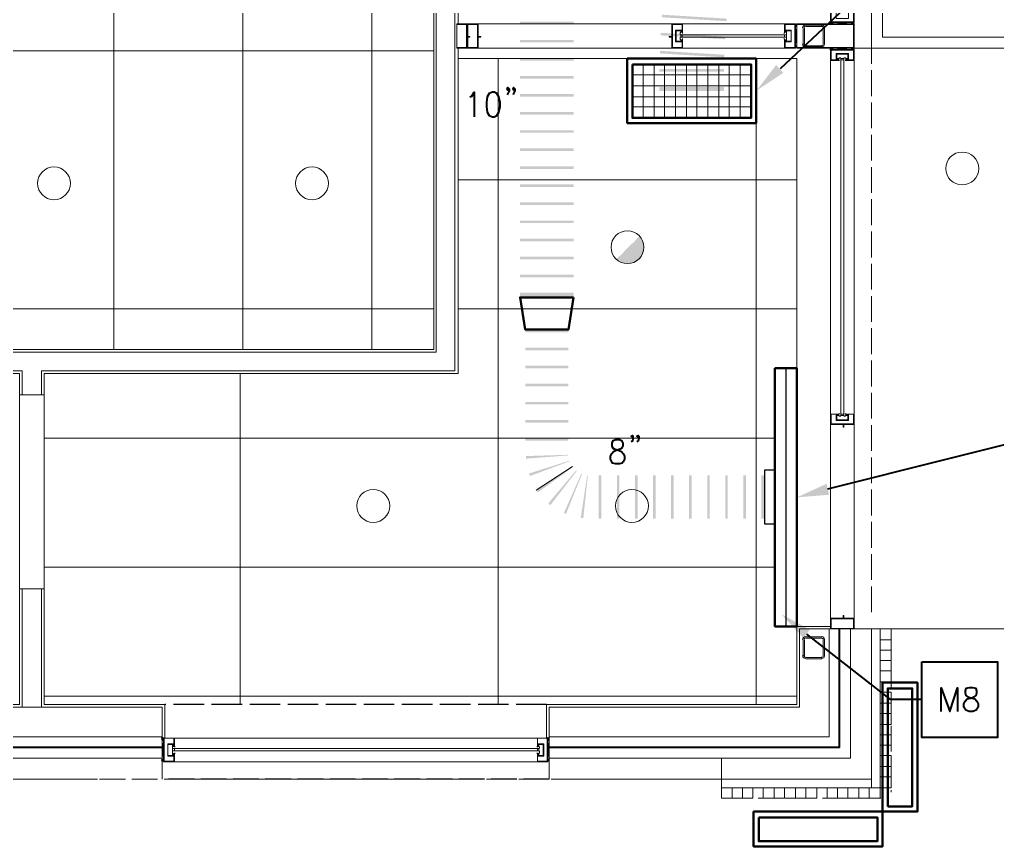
# Model space of a CAD drawing. Header units: inches. Extents: x 5 to 516, y -193 to 129.
# Drawn here: x 463.4 to 478.55, y -151.61 to -138.79 of the extents above; entities that cross this region are included whole.
import ezdxf

# ---------------------------------------------------------------- set-up
doc = ezdxf.new("R2010")
doc.units = ezdxf.units.IN
doc.header["$MEASUREMENT"] = 0
doc.linetypes.add('PDF_IMPORT', pattern=[1, 0.8, -0.2])
doc.layers.add('PDF10_Geometry', color=7, linetype='Continuous')
doc.layers.add('PDF10_Solid Fills', color=7, linetype='Continuous')

msp = doc.modelspace()

# ---------------------------------------------------------------- hatches: boundary and pattern name
at = {"layer": 'PDF10_Solid Fills', "transparency": 33554559}
for points in [[(471.984948, -138.8269485), (471.1549817, -138.8269485), (471.1549817, -138.8669469), (471.984948, -138.8669469)], [(473.3548923, -138.7569514), (474.3548517, -138.8169489), (474.3548517, -138.7769506), (473.3548923, -138.716953)], [(473.3348931, -139.03694), (474.3348525, -139.0969376), (474.3348525, -139.0569392), (473.3348931, -138.9969416)], [(471.984948, -139.1069372), (471.1549817, -139.1069372), (471.1549817, -139.1469355), (471.984948, -139.1469355)], [(473.3248935, -139.3169286), (474.3148533, -139.3769262), (474.3248529, -139.3369278), (473.3248935, -139.2769303)], [(471.984948, -139.3869258), (471.1549817, -139.3869258), (471.1549817, -139.4269242), (471.984948, -139.4269242)], [(473.3148939, -139.5969173), (474.3148533, -139.5969173), (474.3148533, -139.5569189), (473.3148939, -139.5569189)], [(471.984948, -139.6669144), (471.1549817, -139.6669144), (471.1549817, -139.7069128), (471.984948, -139.7069128)], [(473.3148939, -139.8969051), (474.3148533, -139.8969051), (474.3148533, -139.8369075), (473.3148939, -139.8369075)], [(471.984948, -139.946903), (471.1549817, -139.946903), (471.1549817, -139.9869014), (471.984948, -139.9869014)], [(471.984948, -140.2268917), (471.1549817, -140.2268917), (471.1549817, -140.2668901), (471.984948, -140.2668901)], [(471.984948, -140.5068803), (471.1549817, -140.5068803), (471.1549817, -140.5468787), (471.984948, -140.5468787)], [(471.984948, -140.7868689), (471.1549817, -140.7868689), (471.1549817, -140.8268673), (471.984948, -140.8268673)], [(471.984948, -141.0668576), (471.1549817, -141.0668576), (471.1549817, -141.1068559), (471.984948, -141.1068559)], [(471.984948, -141.3468462), (471.1549817, -141.3468462), (471.1549817, -141.3868446), (471.984948, -141.3868446)], [(471.984948, -141.6268348), (471.1549817, -141.6268348), (471.1549817, -141.6668332), (471.984948, -141.6668332)], [(471.984948, -141.9068235), (471.1549817, -141.9068235), (471.1549817, -141.9468218), (471.984948, -141.9468218)], [(471.984948, -142.1868121), (471.1549817, -142.1868121), (471.1549817, -142.2268105), (471.984948, -142.2268105)], [(471.984948, -142.4668007), (471.1549817, -142.4668007), (471.1549817, -142.5067991), (471.984948, -142.5067991)], [(471.984948, -142.7467893), (471.1549817, -142.7467893), (471.1549817, -142.7867877), (471.984948, -142.7867877)], [(471.984948, -143.026778), (471.1549817, -143.026778), (471.1549817, -143.0967751), (471.984948, -143.0967751)], [(471.9049512, -143.5867552), (471.2349784, -143.5867552), (471.2349784, -143.6367532), (471.9049512, -143.6367532)], [(471.9049512, -143.8767435), (471.2349784, -143.8767435), (471.2349784, -143.9167418), (471.9049512, -143.9167418)], [(471.9049512, -144.1567321), (471.2349784, -144.1567321), (471.2349784, -144.1967305), (471.9049512, -144.1967305)], [(471.9049512, -144.4367207), (471.2349784, -144.4367207), (471.2349784, -144.4767191), (471.9049512, -144.4767191)], [(471.9049512, -144.7167093), (471.2349784, -144.7167093), (471.2349784, -144.7567077), (471.9049512, -144.7567077)], [(471.9049512, -144.996698), (471.2349784, -144.996698), (471.2349784, -145.0366963), (471.9049512, -145.0366963)], [(471.9049512, -145.2766866), (471.2349784, -145.2766866), (471.2349784, -145.316685), (471.9049512, -145.316685)], [(471.9049512, -145.536676), (471.244978, -145.5566752), (471.244978, -145.5966736), (471.9049512, -145.5466756)], [(471.9249504, -145.6266724), (471.294976, -145.8266643), (471.3049756, -145.8666626), (471.9249504, -145.636672)], [(472.1049431, -145.8266643), (471.834954, -146.4366395), (471.8549532, -146.4466391), (471.8649528, -146.4566387), (472.1149427, -145.8366639)], [(472.1949394, -145.856663), (472.0949435, -146.5166362), (472.1349419, -146.5166362), (472.204939, -145.856663)], [(472.3749321, -145.856663), (472.3749321, -146.5266358), (472.4149305, -146.5266358), (472.4149305, -145.856663)], [(472.6549207, -145.856663), (472.6549207, -146.5266358), (472.6949191, -146.5266358), (472.6949191, -145.856663)], [(472.9349094, -145.856663), (472.9349094, -146.5266358), (472.9749077, -146.5266358), (472.9749077, -145.856663)], [(473.214898, -145.856663), (473.214898, -146.5266358), (473.2548964, -146.5266358), (473.2548964, -145.856663)], [(473.4948866, -145.856663), (473.4948866, -146.5266358), (473.534885, -146.5266358), (473.534885, -145.856663)], [(473.7748753, -145.856663), (473.7748753, -146.5266358), (473.8148736, -146.5266358), (473.8148736, -145.856663)], [(474.0548639, -145.856663), (474.0548639, -146.5266358), (474.0948623, -146.5266358), (474.0948623, -145.856663)], [(474.3348525, -145.856663), (474.3348525, -146.5266358), (474.3748509, -146.5266358), (474.3748509, -145.856663)], [(474.6148411, -145.856663), (474.6148411, -146.5266358), (474.6548395, -146.5266358), (474.6548395, -145.856663)], [(474.8948298, -145.856663), (474.8948298, -146.5266358), (474.9448277, -146.5266358), (474.9448277, -145.856663)]]:
    msp.add_hatch(color=256, dxfattribs=at).paths.add_polyline_path(points)
at = {"layer": 'PDF10_Solid Fills', "true_color": 0x4d4d4d, "transparency": 33554559}
for points in [[(473.0349053, -142.1868121), (473.0049065, -142.1468137), (472.9649082, -142.1868121), (472.9249098, -142.2368101), (472.8749118, -142.2768084), (472.7749159, -142.3768044), (473.0749037, -142.3768044), (473.0749037, -142.2768084), (473.0549045, -142.2368101)], [(473.0749037, -142.3768044), (472.7749159, -142.3768044), (472.7349175, -142.4268023), (472.6849195, -142.4668007), (472.6449211, -142.5067991), (472.6849195, -142.5367979), (472.7349175, -142.5567971), (472.7749159, -142.5767962), (472.8749118, -142.5767962), (472.9249098, -142.5567971), (472.9649082, -142.5367979), (473.0049065, -142.5067991), (473.0349053, -142.4668007), (473.0549045, -142.4268023)]]:
    msp.add_hatch(color=251, dxfattribs=at).paths.add_polyline_path(points)
at = {"layer": 'PDF10_Solid Fills', "transparency": 33554559}
h = msp.add_hatch(color=256, dxfattribs=at)
h.paths.add_polyline_path([(471.6249626, -146.3166444), (472.0349459, -145.7866659), (472.0249463, -145.7766663), (471.5949638, -146.2866456)])
h.paths.add_polyline_path([(471.9649488, -145.7166687), (471.4049715, -146.0866537), (471.4349703, -146.1166525), (471.9749484, -145.7266683)])

# ---------------------------------------------------------------- linework, layer by layer
at = {"layer": 'PDF10_Geometry', "color": 251, "lineweight": 13, "true_color": 0x4d4d4d}
for points in [[(427.5267501, -104.8983197), (427.5267501, -101.8984415), (427.5267501, -101.8184447), (436.5263846, -101.8184447), (436.5263846, -101.8984415), (479.6046351, -101.8984415), (479.6046351, -139.2369251), (479.6946315, -139.2369251), (479.6946315, -148.2365596), (476.6047569, -148.2365596)], [(464.8552375, -106.0682755), (464.8552375, -143.9067388)], [(466.8551563, -106.0682755), (466.8551563, -143.9067388)], [(468.8550751, -106.0682755), (468.8550751, -143.9067388)], [(476.6047603, -139.2369319), (476.5847611, -111.5680556)], [(479.1046605, -136.4870436), (476.7747551, -136.4870436), (476.7747551, -139.0669388), (479.1046605, -139.0669388)], [(462.1953455, -139.2769303), (469.8150361, -139.2769303)], [(479.6046402, -139.2369319), (476.334773, -139.2369319)], [(470.1950206, -139.3969254), (475.4448074, -139.3969254), (475.4448074, -148.196568)], [(470.8149955, -139.3969254), (470.8149955, -149.4065189)], [(474.814833, -139.3969254), (474.814833, -149.4065189)], [(470.1950206, -141.276849), (475.4448074, -141.276849)], [(462.1953455, -143.2767678), (469.8150361, -143.2767678)], [(470.1950206, -143.2767678), (475.4448074, -143.2767678)], [(466.8151579, -144.2767272), (466.8151579, -149.4065189)], [(463.7752814, -145.2766866), (475.1048212, -145.2766866)], [(463.7752814, -147.2766054), (475.1048212, -147.2766054)], [(463.7752814, -149.2765242), (475.4448074, -149.2765242)]]:
    msp.add_lwpolyline(points, dxfattribs=at)
at = {"layer": 'PDF10_Geometry', "linetype": 'PDF_IMPORT', "lineweight": 13, "ltscale": 0.49998}
for points in [[(476.6047603, -111.5780484), (476.6047603, -148.0565737)], [(476.6847571, -148.2365664), (476.9047481, -148.2365664), (476.9047481, -150.7664636)], [(474.0348647, -150.5664718), (460.9453963, -150.5664718), (460.9453963, -150.7164657)], [(476.7447546, -150.85646), (474.274855, -150.85646), (474.274855, -150.586471)]]:
    msp.add_lwpolyline(points, dxfattribs=at)
at = {"layer": 'PDF10_Geometry', "lineweight": 40}
for points in [[(475.3548111, -138.1469761), (476.8547502, -137.9969822), (477.3547299, -137.9969822), (476.8447506, -137.9969822), (475.184818, -139.5569189)], [(470.3750133, -139.9869014), (470.4050121, -139.9769018), (470.4450105, -139.9169043), (470.4450105, -140.2968888)], [(470.9849886, -139.8669063), (470.9649894, -139.8869055), (470.9549898, -139.8669063), (470.9649894, -139.8469071), (470.9849886, -139.8669063), (470.9849886, -139.8969051), (470.9649894, -139.9369035), (470.9549898, -139.9569026)], [(471.0749849, -139.8669063), (471.0549857, -139.8869055), (471.0449861, -139.8669063), (471.0549857, -139.8469071), (471.0749849, -139.8669063), (471.0749849, -139.8969051), (471.0549857, -139.9369035), (471.0449861, -139.9569026)], [(475.9247879, -146.0666545), (479.6346373, -145.1366923), (480.134617, -145.1366923)], [(472.9049106, -145.2466878), (472.894911, -145.266687), (472.8749118, -145.2466878), (472.894911, -145.2366882), (472.9049106, -145.2466878), (472.9049106, -145.2866862), (472.894911, -145.3266846), (472.8749118, -145.3366842)], [(472.9949069, -145.2466878), (472.9849073, -145.266687), (472.9649082, -145.2466878), (472.9849073, -145.2366882), (472.9949069, -145.2466878), (472.9949069, -145.2866862), (472.9849073, -145.3266846), (472.9649082, -145.3366842)], [(471.6049634, -150.0664921), (476.1047806, -150.0664921), (476.1047806, -148.2365664)], [(475.5948013, -148.3165631), (476.884749, -149.3265221), (477.3847287, -149.3265221)], [(477.6847165, -149.5165144), (477.6847165, -149.1465294), (477.8147112, -149.5165144), (477.9347063, -149.1465294), (477.9347063, -149.5165144)], [(459.6054507, -150.0664921), (465.605207, -150.0664921)]]:
    msp.add_lwpolyline(points, dxfattribs=at)
at = {"layer": 'PDF10_Geometry', "lineweight": 13}
for points in [[(462.1953455, -138.446964), (462.1953455, -143.9067422), (469.8150361, -143.9067422), (469.8150361, -138.446964), (470.1950206, -138.446964), (470.1950206, -138.8569473), (470.1750215, -138.8569473), (470.1750215, -139.2369319), (470.1950206, -139.2369319), (470.1950206, -144.2767272), (463.7752814, -144.2767272), (463.7752814, -144.6067138), (463.3952968, -144.6067138), (463.3952968, -144.2767272), (461.815361, -144.2767272), (461.815361, -138.446964)], [(462.1953455, -138.446964), (462.1953455, -143.9067422), (469.8150361, -143.9067422), (469.8150361, -138.446964), (470.1950206, -138.446964), (470.1950206, -138.8569473), (470.1750215, -138.8569473), (470.1750215, -139.2369319), (470.1950206, -139.2369319), (470.1950206, -144.2767272), (463.7752814, -144.2767272), (463.7752814, -144.6067138), (463.3952968, -144.6067138), (463.3952968, -144.2767272), (461.815361, -144.2767272), (461.815361, -138.446964)], [(476.0547827, -138.7769506), (476.0547827, -138.6769546), (475.9747859, -138.6769546), (475.9747859, -138.8269485), (476.3247717, -138.8269485), (476.3247717, -138.6769546), (476.244775, -138.6769546), (476.244775, -138.7769506)], [(470.335015, -139.2369319), (470.1750215, -139.2369319), (470.1750215, -138.9069453), (470.1750215, -138.8669469), (470.3250154, -138.8669469), (470.3250154, -139.2269323), (470.1750215, -139.2269323), (470.1750215, -138.9069453), (470.1750215, -138.8569473), (470.335015, -138.8569473), (470.335015, -139.0569392), (470.3750133, -139.0569392), (470.3750133, -139.0669388), (470.335015, -139.0669388)], [(470.335015, -138.9069453), (470.335015, -138.8569473), (470.5050081, -138.8569473), (470.5050081, -139.0569392), (470.5450064, -139.0569392), (470.5450064, -139.0669388), (470.5050081, -139.0669388), (470.5050081, -139.2369319), (470.335015, -139.2369319)], [(475.4448074, -138.8569473), (475.4448074, -139.2369319), (476.3347713, -139.2369319), (476.3347713, -138.8569473)], [(476.0047847, -138.8369481), (476.0047847, -138.8569473), (476.2947729, -138.8369481), (476.2947729, -138.8569473)], [(470.4950085, -139.2269323), (470.4950085, -138.8669469), (470.3450146, -138.8669469), (470.3450146, -138.9069453), (470.3450146, -139.2269323)], [(473.5648838, -138.9569433), (473.6648797, -138.9569433), (473.6648797, -138.8669469), (473.5148858, -138.8669469), (473.5148858, -139.2269323), (473.6648797, -139.2269323), (473.6648797, -139.1369359), (473.5648838, -139.1369359)], [(473.6548801, -138.986942), (473.6448805, -138.986942), (473.6448805, -138.9669428), (473.6448805, -138.986942), (473.6648797, -138.986942), (473.6648797, -138.9769424), (473.6548801, -138.9769424)], [(475.3548111, -138.9569433), (475.2648148, -138.9569433), (475.2648148, -138.8669469), (475.4148087, -138.8669469), (475.4148087, -139.2269323), (475.2648148, -139.2269323), (475.2648148, -139.1369359), (475.3548111, -139.1369359)], [(475.4248083, -138.8969457), (475.4448074, -138.8969457), (475.4248083, -139.1969335), (475.4448074, -139.1969335)], [(476.3247717, -138.8669469), (475.4448074, -138.8669469), (475.4448074, -139.2269323), (476.3247717, -139.2269323)], [(473.6448805, -139.0269404), (475.2848139, -139.0269404), (475.2848139, -139.0669388), (473.6448805, -139.0669388)], [(473.6648797, -139.1069372), (473.6648797, -139.1169368), (473.6548801, -139.1169368), (473.6548801, -139.1069372), (473.6448805, -139.1069372), (473.6448805, -139.1269364), (473.6448805, -139.1069372)], [(476.0547827, -139.3169286), (476.0547827, -139.4169246), (475.9747859, -139.4169246), (475.9747859, -139.2669307), (476.3247717, -139.2669307), (476.3247717, -139.4169246), (476.244775, -139.4169246), (476.244775, -139.3169286)], [(476.0047847, -139.2569311), (476.0047847, -139.2369319), (476.2947729, -139.2569311), (476.2947729, -139.2369319)], [(476.0847814, -139.406925), (476.0847814, -139.3969254), (476.0647823, -139.3969254), (476.094781, -139.3969254), (476.094781, -139.4169246), (476.0747819, -139.4169246), (476.0747819, -139.406925)], [(476.1247798, -144.9267008), (476.1747778, -144.9267008), (476.1747778, -139.3969254), (476.1247798, -139.3969254)], [(476.2047766, -139.4169246), (476.2247758, -139.4169246), (476.2247758, -139.406925), (476.2147762, -139.406925), (476.2147762, -139.3969254), (476.2347754, -139.3969254), (476.2047766, -139.3969254)], [(476.0547827, -145.0066976), (476.0547827, -144.9067016), (475.9747859, -144.9067016), (475.9747859, -145.0566955), (476.3247717, -145.0566955), (476.3247717, -144.9067016), (476.244775, -144.9067016), (476.244775, -145.0066976)], [(476.0847814, -144.9167012), (476.0847814, -144.9267008), (476.0647823, -144.9267008), (476.094781, -144.9267008), (476.094781, -144.9067016), (476.0747819, -144.9067016), (476.0747819, -144.9167012)], [(476.2047766, -144.9067016), (476.2247758, -144.9067016), (476.2247758, -144.9167012), (476.2147762, -144.9167012), (476.2147762, -144.9267008), (476.2347754, -144.9267008), (476.2047766, -144.9267008)], [(476.3247717, -148.0765729), (475.9747859, -148.0765729), (475.9747859, -148.2265668), (476.0147843, -148.2265668), (476.3247717, -148.2265668)], [(476.7347551, -150.6964665), (476.6047603, -150.6964665), (476.6047603, -148.2365664), (476.7347551, -148.2365664)], [(476.7347551, -148.4065595), (476.9047481, -148.4065595), (476.9047481, -148.2365664), (476.7347551, -148.2365664)], [(476.7347551, -148.7265465), (476.9047481, -148.7265465), (476.9047481, -148.566553), (476.7347551, -148.566553)], [(476.7347551, -149.0565331), (476.9047481, -149.0565331), (476.9047481, -148.88654), (476.7347551, -148.88654)], [(476.7347551, -149.3865197), (476.9047481, -149.3865197), (476.9047481, -149.2165266), (476.7347551, -149.2165266)], [(476.7347551, -149.7165063), (476.9047481, -149.7165063), (476.9047481, -149.5465132), (476.7347551, -149.5465132)], [(476.7347551, -150.0364933), (476.9047481, -150.0364933), (476.9047481, -149.8764998), (476.7347551, -149.8764998)], [(465.6252062, -150.2564844), (465.605207, -150.2564844), (465.6252062, -149.9664961), (465.605207, -149.9664961)], [(465.6952034, -150.2064864), (465.7851997, -150.2064864), (465.7851997, -150.2864831), (465.6352058, -150.2864831), (465.6352058, -149.9264978), (465.7851997, -149.9264978), (465.7851997, -150.0164941), (465.6952034, -150.0164941)], [(465.7951993, -149.9264978), (471.4249707, -149.9264978)], [(471.5249666, -150.2064864), (471.4249707, -150.2064864), (471.4249707, -150.2864831), (471.5749646, -150.2864831), (471.5749646, -149.9264978), (471.4249707, -149.9264978), (471.4249707, -150.0164941), (471.5249666, -150.0164941)], [(471.4249707, -150.0564925), (471.4249707, -150.0364933), (471.4349703, -150.0364933), (471.4349703, -150.0464929), (471.4449699, -150.0464929), (471.4449699, -150.0264937), (471.4449699, -150.0564925)], [(471.5849642, -150.2564844), (471.6049634, -150.2564844), (471.5849642, -149.9664961), (471.6049634, -149.9664961)], [(471.4349703, -150.1764876), (471.4449699, -150.1764876), (471.4449699, -150.1964868), (471.4449699, -150.166488), (471.4249707, -150.166488), (471.4249707, -150.1864872), (471.4349703, -150.1864872)], [(476.7347551, -150.3664799), (476.9047481, -150.3664799), (476.9047481, -150.1964868), (476.7347551, -150.1964868)], [(476.7347551, -150.6964665), (476.9047481, -150.6964665), (476.9047481, -150.5264734), (476.7347551, -150.5264734)], [(476.6047603, -150.5664718), (476.6047603, -150.6964665), (474.274855, -150.6964665), (474.274855, -150.5664718)], [(474.4448481, -150.85646), (474.4448481, -150.6964665), (474.274855, -150.6964665), (474.274855, -150.85646)], [(474.7648351, -150.85646), (474.7648351, -150.6964665), (474.6048416, -150.6964665), (474.6048416, -150.85646)], [(475.0948217, -150.85646), (475.0948217, -150.6964665), (474.9248286, -150.6964665), (474.9248286, -150.85646)], [(475.4248083, -150.85646), (475.4248083, -150.6964665), (475.2548152, -150.6964665), (475.2548152, -150.85646)], [(475.7547949, -150.85646), (475.7547949, -150.6964665), (475.5848018, -150.6964665), (475.5848018, -150.85646)], [(476.0747819, -150.85646), (476.0747819, -150.6964665), (475.9147884, -150.6964665), (475.9147884, -150.85646)], [(476.4047685, -150.85646), (476.4047685, -150.6964665), (476.2347754, -150.6964665), (476.2347754, -150.85646)], [(476.7347551, -150.85646), (476.7347551, -150.6964665), (476.564762, -150.6964665), (476.564762, -150.85646)]]:
    msp.add_lwpolyline(points, close=True, dxfattribs=at)
at = {"layer": 'PDF10_Geometry', "lineweight": 0}
for points in [[(470.1450227, -138.4869623), (470.1450227, -144.2367288), (463.735283, -144.2367288), (463.735283, -144.6067138), (463.4352952, -144.6067138), (463.4352952, -144.2367288), (461.8553593, -144.2367288), (461.8553593, -138.4869623), (462.1453476, -138.4869623), (462.1453476, -143.9467406), (469.8550345, -143.9467406), (469.8550345, -138.4869623)], [(471.6049634, -149.9064986), (471.6049634, -149.4465173), (475.4848058, -149.4465173), (475.4848058, -148.2365664), (475.9447871, -148.2365664), (475.9447871, -149.9064986)], [(465.605207, -149.9064986), (459.6054507, -149.9064986), (459.6054507, -149.4465173), (465.605207, -149.4465173)]]:
    msp.add_lwpolyline(points, close=True, dxfattribs=at)
at = {"layer": 'PDF10_Geometry', "lineweight": 13}
for points in [[(476.194777, -138.666955), (476.2047766, -138.6769546), (476.3347713, -138.6769546), (476.3347713, -138.8369481), (475.9647863, -138.8369481), (475.9647863, -138.6769546), (476.094781, -138.6769546), (476.1047806, -138.666955)], [(470.1950206, -138.8569473), (470.1750215, -138.8569473), (470.1750215, -139.2369319), (470.1950206, -139.2369319)], [(470.5050081, -138.8569473), (473.5048862, -138.8569473)], [(473.6748793, -139.0069412), (473.6748793, -138.9969416), (473.6748793, -138.8569473), (473.5048862, -138.8569473), (473.5048862, -139.0569392), (473.4648878, -139.0569392), (473.4648878, -139.0669388), (473.5048862, -139.0669388), (473.5048862, -139.2369319), (473.6748793, -139.2369319), (473.6748793, -139.0969376), (473.6748793, -139.086938)], [(475.2548152, -138.8569473), (473.6748793, -138.8569473)], [(475.2448156, -139.086938), (475.2548152, -139.0969376), (475.2548152, -139.2369319), (475.4248083, -139.2369319), (475.4248083, -138.8569473), (475.2548152, -138.8569473), (475.2548152, -138.9969416), (475.2448156, -139.0069412)], [(475.4448074, -139.2369319), (475.4448074, -138.8569473)], [(475.4448074, -138.8569473), (475.4448074, -138.8569473)], [(475.9647863, -138.8569473), (475.9647863, -138.8569473)], [(473.6748793, -139.1269364), (473.6448805, -139.1269364), (473.5748834, -139.1269364), (473.5748834, -138.9669428), (473.6448805, -138.9669428), (473.6748793, -138.9669428)], [(473.6348809, -139.0269404), (473.6348809, -138.9969416), (473.6448805, -138.986942)], [(475.2548152, -138.9669428), (475.2748143, -138.9669428), (475.2748143, -138.986942), (475.2648148, -138.986942), (475.2848139, -138.986942), (475.2848139, -138.9669428), (475.3548111, -138.9669428), (475.3548111, -139.1269364), (475.2848139, -139.1269364), (475.2848139, -139.1069372), (475.2648148, -139.1069372), (475.2748143, -139.1069372), (475.2748143, -139.1269364), (475.2548152, -139.1269364)], [(475.2648148, -138.986942), (475.2648148, -138.9769424), (475.2648148, -138.986942)], [(475.2648148, -138.9769424), (475.2648148, -138.9769424)], [(475.2848139, -139.1069372), (475.2848139, -139.0969376), (475.2848139, -139.0669388), (475.2848139, -139.0269404), (475.2848139, -138.9969416), (475.2848139, -138.986942)], [(475.5448034, -138.9269445), (475.5448034, -139.1769343)], [(475.5648026, -138.9269445), (475.5648026, -139.1769343)], [(475.5848018, -138.8769465), (475.8347916, -138.8769465)], [(475.5848018, -138.8969457), (475.8347916, -138.8969457)], [(475.8547908, -138.9269445), (475.8547908, -139.1769343)], [(475.87479, -138.9269445), (475.87479, -139.1769343)], [(473.6348809, -139.0669388), (473.6348809, -139.0969376), (473.6448805, -139.1069372)], [(473.6448805, -139.0669388), (473.6448805, -139.0269404)], [(473.6648797, -139.0669388), (473.6648797, -139.0269404)], [(475.2548152, -139.0669388), (475.2548152, -139.0269404)], [(475.2648148, -139.1069372), (475.2648148, -139.1169368), (475.2648148, -139.1069372)], [(473.5048862, -139.2369319), (470.5050081, -139.2369319)], [(473.6748793, -139.2369319), (473.6748793, -139.2369319)], [(475.2548152, -139.2369319), (473.6748793, -139.2369319)], [(475.4448074, -139.2369319), (475.4448074, -139.2369319)], [(475.5848018, -139.1969335), (475.8347916, -139.1969335)], [(475.5848018, -139.2169327), (475.8347916, -139.2169327)], [(476.3347713, -139.2369319), (475.9647863, -139.2369319)], [(475.9647863, -139.2369319), (475.9647863, -139.2369319)], [(476.194777, -139.4269242), (476.2047766, -139.4269242), (476.3347713, -139.4269242), (476.3347713, -139.2569311), (475.9647863, -139.2569311), (475.9647863, -139.4269242), (476.094781, -139.4269242), (476.1047806, -139.4269242)], [(476.1047806, -144.896702), (476.094781, -144.9067016), (475.9647863, -144.9067016), (475.9647863, -139.4269242)], [(476.2347754, -139.4269242), (476.2347754, -139.3969254), (476.2347754, -139.3269282), (476.0647823, -139.3269282), (476.0647823, -139.3969254), (476.0647823, -139.4269242)], [(476.1247798, -139.3869258), (476.1047806, -139.3869258), (476.094781, -139.3969254)], [(476.1747778, -139.4169246), (476.1247798, -139.4169246)], [(476.1747778, -139.3869258), (476.194777, -139.3869258), (476.2047766, -139.3969254)], [(476.3347713, -145.0666951), (476.3347713, -144.9067016), (476.3347713, -139.4269242)], [(463.3952968, -147.6165916), (463.3952968, -144.6067138)], [(463.7752814, -147.6165916), (463.7752814, -144.6067138)], [(475.9647863, -145.0666951), (475.9647863, -144.9067016)], [(476.2347754, -144.9067016), (476.2347754, -144.9267008), (476.2347754, -144.996698), (476.0647823, -144.996698), (476.0647823, -144.9267008), (476.0647823, -144.9067016)], [(476.1747778, -144.9067016), (476.1247798, -144.9067016)], [(476.3347713, -144.9067016), (476.2047766, -144.9067016), (476.194777, -144.896702)], [(476.3347713, -144.9067016), (476.3347713, -144.9067016)], [(475.9647863, -148.2365664), (475.9647863, -145.0666951), (476.1647782, -145.0666951), (476.1647782, -145.1066935), (476.1747778, -145.1066935), (476.1747778, -145.0666951), (476.3347713, -145.0666951), (476.3347713, -148.2365664), (476.3347713, -148.0665733), (476.1747778, -148.0665733), (476.1747778, -148.0265749), (476.1647782, -148.0265749), (476.1647782, -148.0665733), (475.9647863, -148.0665733), (475.9647863, -148.2365664), (476.0147843, -148.2365664), (476.3347713, -148.2365664)], [(476.1247798, -144.9367004), (476.1047806, -144.9367004), (476.094781, -144.9267008)], [(476.1747778, -144.9367004), (476.194777, -144.9367004), (476.2047766, -144.9267008)], [(459.5654523, -149.9664961), (459.5654523, -149.4065189), (463.3952968, -149.4065189), (463.3952968, -147.6165916), (463.7752814, -147.6165916), (463.7752814, -149.4065189), (465.6452054, -149.4065189), (465.6452054, -149.9264978)], [(475.9647863, -148.196568), (475.4448074, -148.196568), (475.4448074, -149.4065189), (471.564965, -149.4065189), (471.564965, -149.9264978)], [(476.2747737, -148.2365664), (476.2747737, -150.2364852), (471.6049634, -150.2364852)], [(476.6047603, -148.2365664), (475.9447871, -148.2365664)], [(475.5448034, -148.4065595), (475.5448034, -148.6565493)], [(475.5648026, -148.4065595), (475.5648026, -148.6565493)], [(475.5848018, -148.3565615), (475.8347916, -148.3565615)], [(475.5848018, -148.3765607), (475.8347916, -148.3765607)], [(475.8547908, -148.4065595), (475.8547908, -148.6565493)], [(475.87479, -148.4065595), (475.87479, -148.6565493)], [(475.5848018, -148.6765485), (475.8347916, -148.6765485)], [(475.5848018, -148.6965477), (475.8347916, -148.6965477)], [(471.6049634, -149.4465173), (471.6049634, -149.4465173)], [(465.605207, -150.5664718), (465.605207, -149.9064986)], [(471.6049634, -150.5664718), (471.6049634, -149.9064986)], [(465.605207, -149.9264978), (465.605207, -150.2964827)], [(465.8051989, -150.0664921), (465.7951993, -150.0564925), (465.7951993, -149.9264978), (465.6252062, -149.9264978), (465.6252062, -150.2964827), (465.7951993, -150.2964827), (465.7951993, -150.166488), (465.8051989, -150.1564884)], [(465.7951993, -150.1964868), (465.7752001, -150.1964868), (465.7752001, -150.1764876), (465.7851997, -150.1764876), (465.7851997, -150.1864872), (465.7851997, -150.166488), (465.7652005, -150.166488), (465.7652005, -150.1964868), (465.6952034, -150.1964868), (465.6952034, -150.0264937), (465.7652005, -150.0264937), (465.7652005, -150.0564925), (465.7851997, -150.0564925), (465.7851997, -150.0364933), (465.7851997, -150.0464929), (465.7752001, -150.0464929), (465.7752001, -150.0264937), (465.7951993, -150.0264937)], [(465.7652005, -150.0864913), (465.7652005, -150.0664921), (465.7652005, -150.0564925)], [(471.4149711, -150.0664921), (471.4249707, -150.0564925), (471.4249707, -149.9264978), (471.5849642, -149.9264978), (471.5849642, -150.2964827), (471.4249707, -150.2964827)], [(471.4249707, -150.0264937), (471.4449699, -150.0264937), (471.514967, -150.0264937), (471.514967, -150.1964868), (471.4449699, -150.1964868), (471.4249707, -150.1964868)], [(471.4549695, -150.0864913), (471.4549695, -150.0664921), (471.4449699, -150.0564925)], [(471.6049634, -149.9264978), (471.6049634, -150.2964827)], [(465.7652005, -150.166488), (465.7652005, -150.1564884), (465.7652005, -150.1264896), (465.7652005, -150.0864913), (471.4449699, -150.0864913), (471.4449699, -150.1264896), (465.7652005, -150.1264896)], [(465.7851997, -150.1864872), (465.7851997, -150.1864872)], [(465.7951993, -150.0864913), (465.7951993, -150.1264896)], [(471.4149711, -150.1564884), (471.4249707, -150.166488), (471.4249707, -150.2964827), (465.7951993, -150.2964827)], [(471.4249707, -150.0864913), (471.4249707, -150.1264896)], [(471.4549695, -150.1264896), (471.4549695, -150.1564884), (471.4449699, -150.166488)], [(459.6054507, -150.2364852), (465.605207, -150.2364852)], [(465.605207, -150.2964827), (465.605207, -150.2964827)], [(471.6049634, -150.2964827), (471.6049634, -150.2964827)], [(474.274855, -150.5664718), (474.274855, -150.2364852)]]:
    msp.add_lwpolyline(points, dxfattribs=at)
for points in [[(476.3359954, -138.82743, 0.7731613132), (476.3347713, -138.8569473), (475.9647863, -138.8569473, 0.7746450792), (475.9635419, -138.8274248)], [(465.6235617, -150.2860016, 0.7731613118), (465.5945279, -150.2860103, -0.7742274438), (465.6235617, -150.2860016)], [(471.6035647, -150.2860016, 0.7731613151), (471.5745309, -150.2860103, -0.7742274411), (471.6035647, -150.2860016)]]:
    msp.add_lwpolyline(points, format="xyb", dxfattribs=at)
msp.add_lwpolyline([(475.4435732, -139.2060244, 0.7742274409), (475.4145327, -139.2060092, -0.7742274409)], format="xyb", close=True, dxfattribs=at)
at = {"layer": 'PDF10_Geometry', "lineweight": 50}
for points in [[(474.814833, -139.3969254), (472.8149142, -139.3969254), (472.8149142, -140.3968848), (474.814833, -140.3968848)], [(472.894911, -139.4869217), (472.894911, -140.316888), (474.7348363, -140.316888), (474.7348363, -139.4869217)], [(471.984948, -143.0967751), (471.9049512, -143.5967548), (471.2349784, -143.5967548), (471.1549817, -143.0967751)], [(475.1048212, -144.1967305), (475.1048212, -148.196568), (475.4448074, -148.196568), (475.4448074, -144.1967305)], [(476.7747534, -151.0664515), (477.3147315, -151.0664515), (477.3147315, -149.0665327), (476.7747534, -149.0665327)], [(476.8547502, -150.9864547), (477.2347347, -150.9864547), (477.2347347, -149.156529), (476.8547502, -149.156529)], [(474.7748346, -151.0664515), (474.7748346, -151.6064295), (476.7747534, -151.6064295), (476.7747534, -151.0664515)], [(474.8548314, -151.1564478), (474.8548314, -151.5264328), (476.6947567, -151.5264328), (476.6947567, -151.1564478)]]:
    msp.add_lwpolyline(points, close=True, dxfattribs=at)
at = {"layer": 'PDF10_Geometry', "color": 253, "lineweight": 13, "true_color": 0x999999}
for points in [[(473.0649041, -140.316888), (473.0649041, -139.4869217)], [(473.2348972, -140.316888), (473.2348972, -139.4869217)], [(473.3948907, -140.316888), (473.3948907, -139.4869217)], [(473.5648838, -140.316888), (473.5648838, -139.4869217)], [(473.7348769, -140.316888), (473.7348769, -139.4869217)], [(473.8948704, -140.316888), (473.8948704, -139.4869217)], [(474.0648635, -140.316888), (474.0648635, -139.4869217)], [(474.2348566, -140.316888), (474.2348566, -139.4869217)], [(474.3948501, -140.316888), (474.3948501, -139.4869217)], [(474.5648432, -140.316888), (474.5648432, -139.4869217)], [(472.894911, -139.6469152), (474.7348363, -139.6469152)], [(472.894911, -139.8169083), (474.7348363, -139.8169083)], [(472.894911, -139.9869014), (474.7348363, -139.9869014)], [(472.894911, -140.1468949), (474.7348363, -140.1468949)]]:
    msp.add_lwpolyline(points, dxfattribs=at)
at = {"layer": 'PDF10_Geometry', "lineweight": 40}
for points in [[(470.7249991, -139.9169043), (470.6750012, -139.9369035), (470.6450024, -139.9869014), (470.6350028, -140.0768978), (470.6350028, -140.1368953), (470.6450024, -140.2268917), (470.6750012, -140.2768896), (470.7249991, -140.2968888), (470.7549979, -140.2968888), (470.7949963, -140.2768896), (470.8249951, -140.2268917), (470.8449942, -140.1368953), (470.8449942, -140.0768978), (470.8249951, -139.9869014), (470.7949963, -139.9369035), (470.7549979, -139.9169043)], [(472.6349216, -145.3066854), (472.5849236, -145.3266846), (472.574924, -145.3566833), (472.574924, -145.3966817), (472.5849236, -145.4266805), (472.6149224, -145.4466797), (472.6749199, -145.4666789), (472.7249179, -145.4866781), (472.7549167, -145.5166769), (472.7749159, -145.5566752), (472.7749159, -145.6066732), (472.7549167, -145.6466716), (472.7349175, -145.6666708), (472.6949191, -145.6766704), (472.6349216, -145.6766704), (472.5849236, -145.6666708), (472.574924, -145.6466716), (472.5549248, -145.6066732), (472.5549248, -145.5566752), (472.574924, -145.5166769), (472.6049228, -145.4866781), (472.6449211, -145.4666789), (472.7049187, -145.4466797), (472.7349175, -145.4266805), (472.7549167, -145.3966817), (472.7549167, -145.3566833), (472.7349175, -145.3266846), (472.6949191, -145.3066854)], [(477.3847287, -148.7465457), (478.5546811, -148.7465457), (478.5546811, -149.9164982), (477.3847287, -149.9164982)], [(478.114699, -149.1465294), (478.064701, -149.156529), (478.0547014, -149.1965274), (478.0547014, -149.2265262), (478.064701, -149.2665246), (478.0946998, -149.2865238), (478.164697, -149.3065229), (478.2046954, -149.3165225), (478.2346941, -149.3565209), (478.2546933, -149.3965193), (478.2546933, -149.4465173), (478.2346941, -149.476516), (478.2246945, -149.4965152), (478.1746966, -149.5165144), (478.114699, -149.5165144), (478.064701, -149.4965152), (478.0547014, -149.476516), (478.0347023, -149.4465173), (478.0347023, -149.3965193), (478.0547014, -149.3565209), (478.0847002, -149.3165225), (478.1346982, -149.3065229), (478.1946958, -149.2865238), (478.2246945, -149.2665246), (478.2346941, -149.2265262), (478.2346941, -149.1965274), (478.2246945, -149.156529), (478.1746966, -149.1465294)]]:
    msp.add_lwpolyline(points, close=True, dxfattribs=at)
at = {"layer": 'PDF10_Geometry', "color": 253, "lineweight": 25, "true_color": 0xb3b3b3}
msp.add_lwpolyline([(475.2748143, -144.1967305), (475.2748143, -148.196568)], dxfattribs=at)
at = {"layer": 'PDF10_Geometry', "lineweight": 0}
for points in [[(471.4049715, -146.0866537), (471.9649488, -145.7166687)], [(463.4352952, -149.4465173), (463.4352952, -147.6165916), (463.735283, -147.6165916), (463.735283, -149.4465173)]]:
    msp.add_lwpolyline(points, dxfattribs=at)
at = {"layer": 'PDF10_Geometry', "color": 253, "lineweight": 25, "true_color": 0xb3b3b3}
msp.add_lwpolyline([(474.9448277, -145.7766663), (474.9448277, -146.6066326), (475.1048212, -146.6066326), (475.1048212, -145.7766663)], close=True, dxfattribs=at)
at = {"layer": 'PDF10_Geometry', "linetype": 'PDF_IMPORT', "lineweight": 13, "ltscale": 5.999756}
msp.add_lwpolyline([(476.6047603, -148.2365664), (476.6047603, -150.5664718), (459.6054507, -150.5664718), (431.2265998, -149.4065189), (445.3260272, -149.4065189)], dxfattribs=at)
at = {"layer": 'PDF10_Geometry', "color": 253, "linetype": 'PDF_IMPORT', "lineweight": 25, "ltscale": 0.589976, "true_color": 0xb3b3b3}
msp.add_lwpolyline([(471.564965, -149.4065189), (465.6452054, -149.4065189)], dxfattribs=at)
at = {"layer": 'PDF10_Geometry', "color": 253, "linetype": 'PDF_IMPORT', "lineweight": 25, "ltscale": 0.49998, "true_color": 0xb3b3b3}
msp.add_lwpolyline([(471.6049634, -150.5664718), (465.605207, -150.5664718)], dxfattribs=at)
at = {"layer": 'PDF10_Geometry', "color": 251, "lineweight": 13, "true_color": 0x4d4d4d}
for centre in [(478.0090455, -141.0997826), (463.9290442, -141.32978), (467.9290446, -141.32978), (472.819046, -142.3197805), (468.879045, -146.3297838), (472.8890466, -146.3297838)]:
    msp.add_circle(centre, 0.254993, dxfattribs=at)
at = {"layer": 'PDF10_Geometry', "lineweight": 13}
for centre, radius, start, end in [((475.4290497, -138.8497761), 0.0149999, 194.5974916, 345.43672462), ((475.9497856, -138.8419501), 0.0149999, 284.59749152, 75.43672459), ((475.9697928, -138.841947), 0.0149982, 284.47404507, 75.52595483), ((475.9797924, -138.841947), 0.0149982, 284.47404522, 75.52595516), ((476.309769, -138.8419488), 0.0149982, 104.47404512, 255.52595458), ((476.3197686, -138.8419488), 0.0149982, 104.47404516, 255.52595522), ((476.3297682, -138.8419488), 0.0149982, 104.474045, 255.52595518), ((475.4290494, -138.8597837), 0.0149982, 194.47404515, 345.46612294), ((475.4290494, -138.8697799), 0.0149982, 194.47404536, 345.46612322), ((475.4290494, -138.8797828), 0.0149982, 194.47404545, 345.46612313), ((475.5790545, -138.9197815), 0.0450018, 90.00458694, 179.99541305), ((475.5790472, -138.9197742), 0.0249953, 89.99154586, 180.00845418), ((475.8290456, -138.9197832), 0.0450018, 0.00458697, 89.99541305), ((475.8290529, -138.9197759), 0.0249953, 359.99154577, 90.00845427), ((475.429051, -139.2197726), 0.0149982, 14.47404502, 165.46612325), ((475.4290507, -139.2297802), 0.0149999, 14.59749185, 165.43672467), ((475.5790528, -139.169776), 0.0450018, 180.00458693, 269.99541307), ((475.5790455, -139.1697833), 0.0249953, 179.99154568, 270.00845428), ((475.8290546, -139.1697816), 0.0249953, 269.99154592, 0.00845412), ((475.8290473, -139.1697743), 0.0450018, 270.00458697, 359.99541303), ((475.9497856, -139.2419338), 0.0149999, 284.59749188, 75.43672463), ((475.9597932, -139.2419308), 0.0149982, 284.47404546, 75.52595502), ((475.9697928, -139.2419308), 0.0149982, 284.47404512, 75.52595487), ((475.9797924, -139.2419308), 0.0149982, 284.47404527, 75.52595521), ((476.309769, -139.2419326), 0.0149982, 104.47404495, 255.52595502), ((476.3197686, -139.2419326), 0.0149982, 104.47404518, 255.52595536), ((476.3297682, -139.2419326), 0.0149982, 104.47404503, 255.52595532), ((476.3397758, -139.2419295), 0.0149999, 104.59749142, 255.43672463), ((475.5790545, -148.3997831), 0.0450018, 90.00458693, 179.99541307), ((475.5790472, -148.3997758), 0.0249953, 89.99154584, 180.00845419), ((475.8290456, -148.3997848), 0.0450018, 0.00458696, 89.99541306), ((475.8290529, -148.3997775), 0.0249953, 359.99154577, 90.00845429), ((475.5790528, -148.6497776), 0.0450018, 180.00458695, 269.99541306), ((475.5790455, -148.6497849), 0.0249953, 179.99154582, 270.0084542), ((475.8290546, -148.6497832), 0.0249953, 269.99154574, 0.00845432), ((475.8290473, -148.6497759), 0.0450018, 270.00458697, 359.99541302), ((465.6090481, -149.9197821), 0.0149982, 194.4740449, 345.46612321), ((465.6090484, -149.9097779), 0.0149999, 194.59749174, 345.4367248), ((471.5890494, -149.9197821), 0.0149982, 194.4740454, 345.46612282), ((471.5890497, -149.9097779), 0.0149999, 194.59749154, 345.4367244), ((465.6090481, -149.9297851), 0.0149982, 194.4740448, 345.46612301), ((465.6090481, -149.9397847), 0.0149982, 194.47404495, 345.46612267), ((471.5890494, -149.9297851), 0.0149982, 194.474045, 345.46612322), ((471.5890494, -149.9397847), 0.0149982, 194.47404545, 345.46612326), ((465.6090463, -150.2697749), 0.0149982, 14.47404503, 165.46612296), ((465.6090463, -150.2797745), 0.0149982, 14.47404488, 165.46612311), ((471.5890493, -150.2697749), 0.0149982, 14.47404492, 165.46612332), ((471.5890493, -150.2797745), 0.0149982, 14.47404477, 165.46612298)]:
    msp.add_arc(centre, radius, start, end, dxfattribs=at)
at = {"layer": 'PDF10_Solid Fills', "transparency": 33554559}
for points in [[(475.234816, -139.6169165), (474.814833, -139.8969051), (475.1248204, -139.4969213)], [(475.9447871, -146.1566509), (475.4448074, -146.1966492), (475.9047888, -145.9866578)], [(475.5448034, -148.3765607), (475.2048172, -148.0065757), (475.6447993, -148.246566)]]:
    msp.add_solid(points, dxfattribs=at)

doc.saveas('drawing.dxf')
